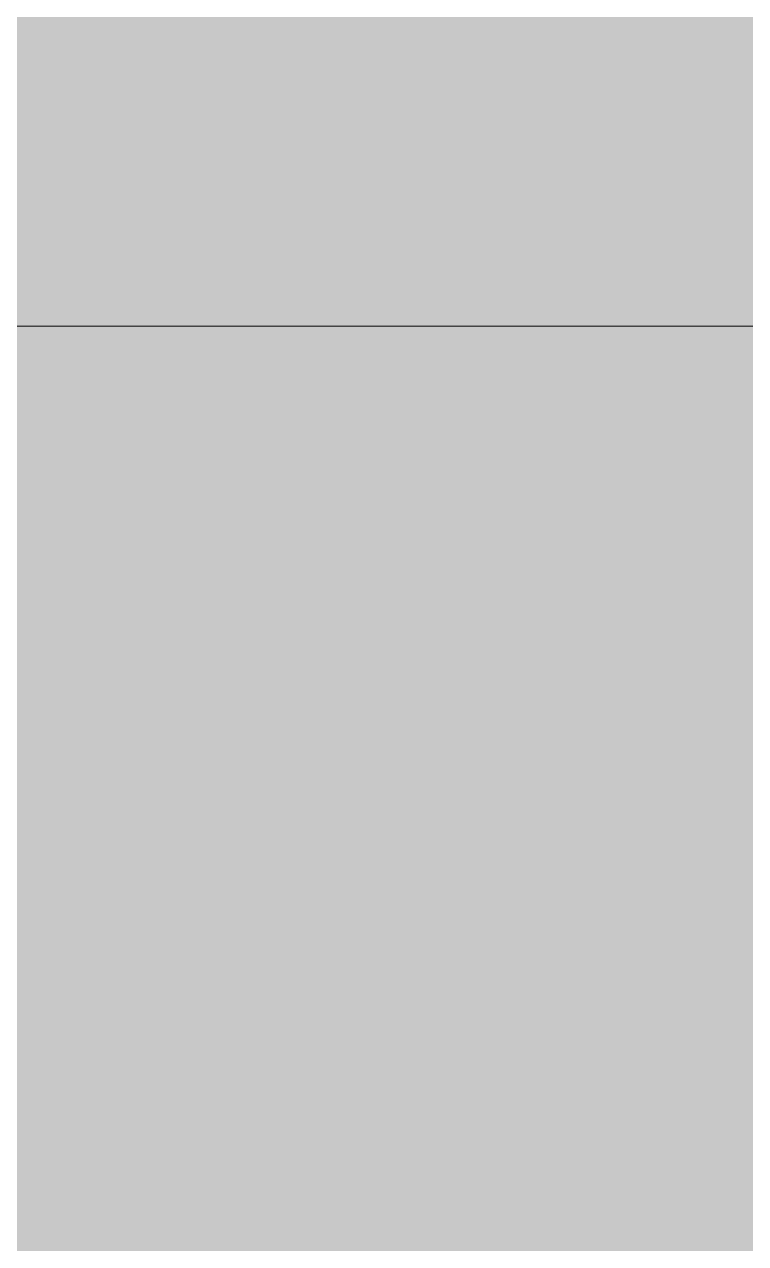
# Model space of a CAD drawing. Header units: millimetres. Extents: x 31919 to 91448, y -42770 to 34550.
# Drawn here: x 78868.035 to 78869.141, y 25998.594 to 26000.463 of the extents above; entities that cross this region are included whole.
import ezdxf

# ---------------------------------------------------------------- set-up
doc = ezdxf.new("R2010")
doc.units = ezdxf.units.MM
doc.linetypes.add('Centre', pattern=[31.75, 6.35, -4.7625, 15.875, -4.7625])
for name, color, linetype, lineweight in [('A-FLOR-LEVL-2', 51, 'Centre', 9), ('A-WALL-PATT-1', 111, 'Continuous', 18), ('I-WALL', 2, 'Continuous', 18)]:
    doc.layers.add(name, color=color, linetype=linetype, lineweight=lineweight)
pattern_1 = [(50, (80851.1, 15225), (546.553, -47.817), [57.15, -628.65]), (355, (80851.1, 15225), (-105.728, 573.17), [45.72, -502.92]), (100.451, (80896.66, 15221), (440.828, 525.35), [48.57, -534.27]), (46.184, (80851.1, 15377.4), (813.237, -126.13), [85.725, -942.975]), (96.636, (80918.9, 15366.9), (712.207, 742.283), [72.855, -801.405]), (351.184, (80851.1, 15377.4), (712.215, 742.276), [68.58, -754.38]), (21, (80927.3, 15339.3), (454.843, -306.796), [57.15, -628.65]), (326, (80927.3, 15339.3), (185.406, 552.564), [45.72, -502.92]), (71.451, (80965.2, 15313.73), (640.251, 245.764), [48.57, -534.27]), (37.5, (80851.11, 15225), (9.2664, 253.665), [25.146, -471.678, 25.146, -485.394, -504.825]), (37.5, (80851.11, 15225), (9.2664, 253.665), [-1007.364, 25.146, -479.679]), (7.5, (80851.1, 15225), (200.4594, 300.5414), [25.146, -265.938, 25.146, -460.248, -192.405]), (7.5, (80851.1, 15225), (200.4594, 300.5414), [-776.478, 25.146, -167.259]), (327.5, (80681.19, 15225), (406.7728, -17.1864), [25.146, -165.354, 25.146, -569.214, -788.67]), (327.5, (80681.19, 15225), (406.7728, -17.1864), [-784.86, 25.146, -763.524]), (317.5, (80605, 15225), (444.388, 76.28), [25.146, -222.504, 25.146, -369.57, -560.07]), (317.5, (80605, 15225), (444.388, 76.28), [-642.366, 25.146, -534.924])]
pattern_2 = [(37.5, (80851.11, 15225), (-2.40047, 73.41204), [2.515, -55.397, 2.515, -62.255, -61.912]), (37.5, (80851.11, 15225), (-2.40047, 73.41204), [-122.682, 2.515, -59.398]), (7.5, (80851.11, 15225), (67.42816, 107.524), [2.515, -28.727, 2.515, -49.682, -20.002]), (7.5, (80851.11, 15225), (67.42816, 107.524), [-83.439, 2.515, -17.488]), (327.5, (80804.25, 15225), (118.6493, 0.21553), [2.515, -16.535, 2.515, -66.065, -89.535]), (327.5, (80804.25, 15225), (118.6493, 0.21553), [-87.63, 2.515, -87.02]), (317.5, (80804.25, 15225), (114.5339, 33.4393), [2.515, -7.01, 2.515, -42.443, -51.435]), (317.5, (80804.25, 15225), (114.5339, 33.4393), [-54.483, 2.515, -48.92])]

msp = doc.modelspace()

# ---------------------------------------------------------------- hatches: boundary and pattern name
at = {"layer": 'A-WALL-PATT-1'}
h = msp.add_hatch(dxfattribs=at)
h.set_pattern_fill('FP_11', color=256, style=0, pattern_type=2)
h.set_pattern_definition(pattern_1)
h.paths.add_polyline_path([(78859.8669, 26000), (78869.8669, 26000), (78869.8669, 29150), (78859.8669, 29150), (78859.8669, 27080.8439)])
h = msp.add_hatch(dxfattribs=at)
h.set_pattern_fill('FP_12', color=256, style=0, pattern_type=2)
h.set_pattern_definition(pattern_2)
h.paths.add_polyline_path([(78859.8669, 26000), (78869.8669, 26000), (78869.8669, 29150), (78859.8669, 29150), (78859.8669, 27080.8439)])
h = msp.add_hatch(dxfattribs=at)
h.set_pattern_fill('FP_11', color=256, style=0, pattern_type=2)
h.set_pattern_definition(pattern_1)
h.paths.add_polyline_path([(78859.8669, 22600), (78869.8669, 22600), (78869.8669, 25530), (78859.8669, 25530), (78859.8669, 23497.5354)])
h.paths.add_polyline_path([(78859.8669, 25950), (78869.8669, 25950), (78869.8669, 26000), (78859.8669, 26000)])
h = msp.add_hatch(dxfattribs=at)
h.set_pattern_fill('FP_12', color=256, style=0, pattern_type=2)
h.set_pattern_definition(pattern_2)
h.paths.add_polyline_path([(78859.8669, 22600), (78869.8669, 22600), (78869.8669, 25530), (78859.8669, 25530), (78859.8669, 23497.5354)])
h.paths.add_polyline_path([(78859.8669, 25950), (78869.8669, 25950), (78869.8669, 26000), (78859.8669, 26000)])

# ---------------------------------------------------------------- linework, layer by layer
at = {"layer": 'A-FLOR-LEVL-2'}
msp.add_line((76052.85, 26000), (87438.4457, 26000), dxfattribs=at)
at = {"layer": 'I-WALL'}
for p, q in [((80424.8669, 26000), (77969.8669, 26000)), ((77969.8669, 26000), (80424.8669, 26000))]:
    msp.add_line(p, q, dxfattribs=at)

doc.saveas('drawing.dxf')
